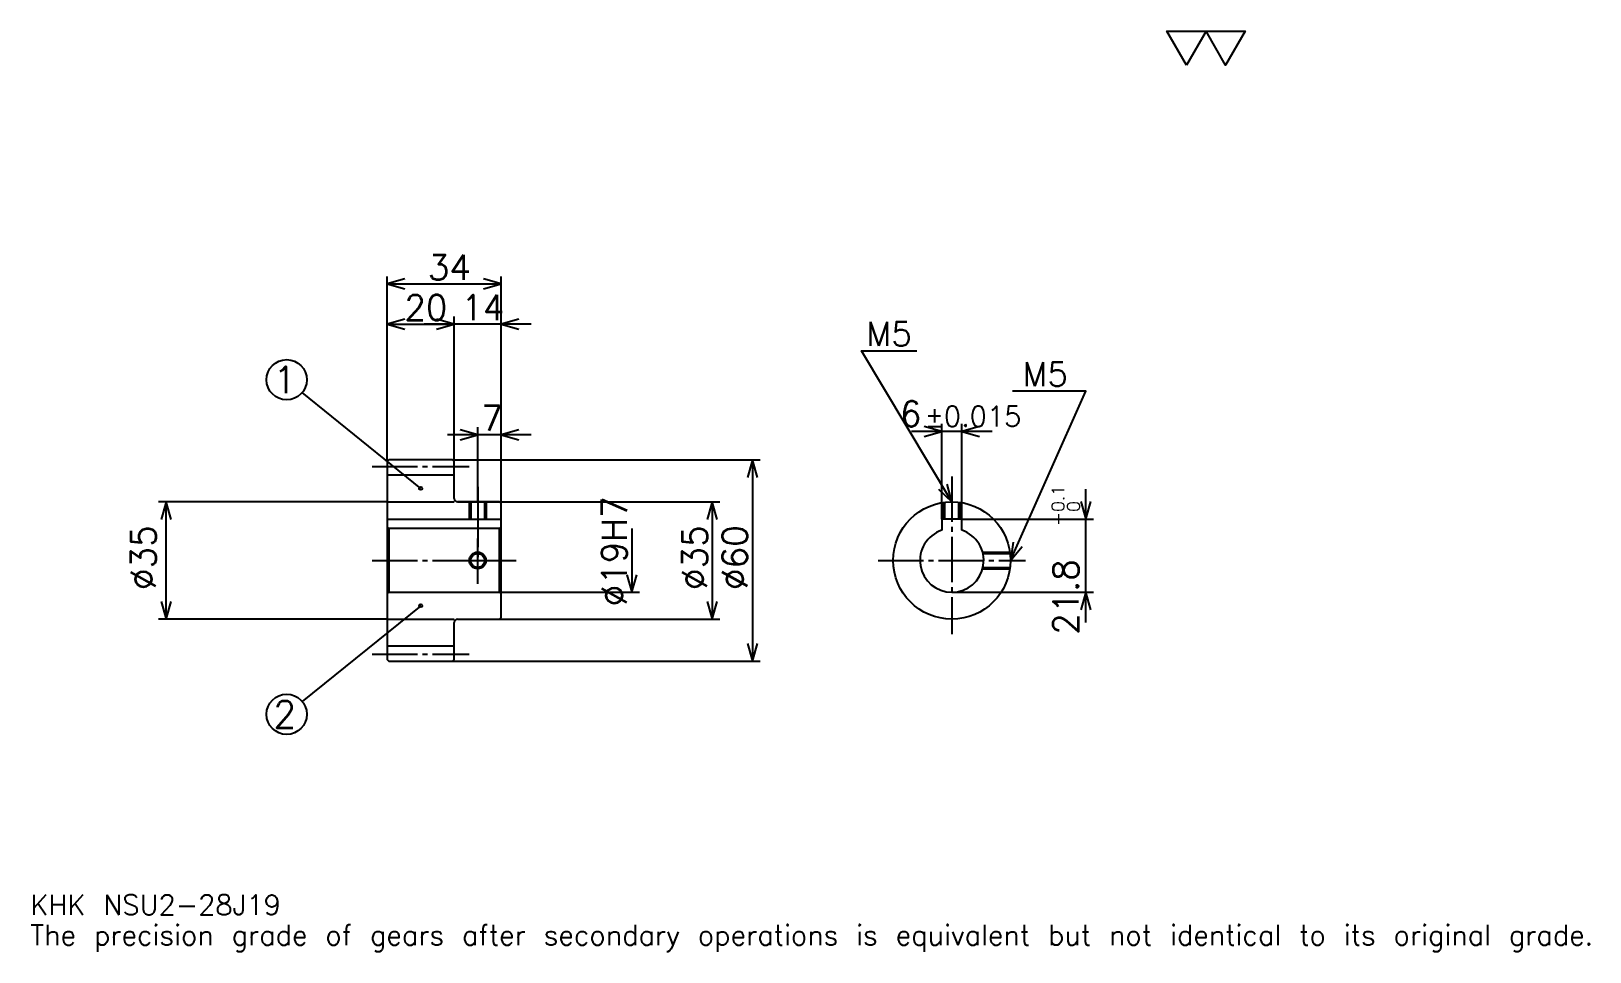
# Model space of a CAD drawing. Extents: x 15 to 480, y 6 to 280.
import ezdxf

# ---------------------------------------------------------------- set-up
doc = ezdxf.new("R2010")
doc.units = 0
doc.linetypes.add('DASHDOT', pattern=[18, 13.5, -1.5, 1.5, -1.5])
doc.layers.get('0').update_dxf_attribs({"linetype": 'CONTINUOUS'})
doc.layers.add('DASHDOT', color=6, linetype='DASHDOT')
doc.styles.add('KANJI', font='TXT', dxfattribs={"bigfont": 'BIGFONT'})

msp = doc.modelspace()

# ---------------------------------------------------------------- linework, layer by layer
at = {"color": 5}
for p, q in [((121.5, 152.25), (121.5, 207)), ((121.5, 204.75), (155.5, 204.75)), ((155.5, 152.25), (155.5, 207)), ((121.5, 192.75), (141.5, 192.75)), ((164.5, 192.75), (132.5, 192.75)), ((141.5, 152.25), (141.5, 195)), ((131.5, 143.75), (96.162384, 172.373474)), ((287, 134.550003), (287, 163)), ((293, 134.550003), (293, 163)), ((164.5, 159.75), (139.5, 159.75)), ((148.5, 152.25), (148.5, 162)), ((302, 160.75), (278, 160.75)), ((121.5, 151.75), (121.5, 152.25)), ((141, 152.25), (155.5, 152.25)), ((141.5, 151.75), (141.5, 152.25)), ((148.5, 139.75), (148.5, 152.25)), ((148.5, 139.75), (148.5, 152.25)), ((155.5, 152.25), (232.75, 152.25)), ((155.5, 139.25), (155.5, 152.25)), ((230.5, 152.25), (230.5, 92.25)), ((121.5, 139.75), (53.25, 139.75)), ((55.5, 104.75), (55.5, 139.75)), ((142.5, 139.75), (155.5, 139.75)), ((155.5, 139.75), (220.75, 139.75)), ((218.5, 139.75), (218.5, 104.75)), ((330, 103.75), (330, 143.550003)), ((194.5, 131.75), (194.5, 112.75)), ((293, 134.550003), (332.25, 134.550003)), ((155.5, 112.75), (196.75, 112.75)), ((290, 112.75), (332.25, 112.75)), ((131.5, 108.75), (96.162384, 80.126526)), ((121.5, 104.75), (53.25, 104.75)), ((142.5, 104.75), (155.5, 104.75)), ((155.5, 104.75), (220.75, 104.75)), ((141, 92.25), (155.5, 92.25)), ((155.5, 92.25), (232.75, 92.25))]:
    msp.add_line(p, q, dxfattribs=at)
at = {"color": 4}
for p, q in [((121.5, 147.75), (141.5, 147.75)), ((121.5, 139.75), (141.5, 139.75)), ((121.5, 134.550003), (155.5, 134.550003)), ((122, 131.75), (122, 112.75)), ((155, 131.75), (155.5, 132.25)), ((155, 112.75), (155.5, 112.25)), ((121.5, 104.75), (141.5, 104.75)), ((121.5, 96.75), (141.5, 96.75))]:
    msp.add_line(p, q, dxfattribs=at)
at = {"color": 7}
msp.add_lwpolyline([(360, 270), (354.149994, 280.140015), (377.549988, 280.140015), (371.700012, 270), (365.850006, 280.140015), (360, 270)], dxfattribs=at)
at = {"color": 5}
for points in [[(126.75, 206.25), (121.5, 204.75), (126.75, 203.25)], [(150.25, 203.25), (155.5, 204.75), (150.25, 206.25)], [(126.75, 194.25), (121.5, 192.75), (126.75, 191.25)], [(136.25, 191.25), (141.5, 192.75), (136.25, 194.25)], [(136.25, 191.25), (141.5, 192.75), (136.25, 194.25)], [(160.75, 194.25), (155.5, 192.75), (160.75, 191.25)], [(290, 139.75), (263, 184.75), (279.5, 184.75)], [(307.5, 122.25), (330, 172.75), (308.100006, 172.75)], [(143.25, 158.25), (148.5, 159.75), (143.25, 161.25)], [(160.75, 161.25), (155.5, 159.75), (160.75, 158.25)], [(281.75, 159.25), (287, 160.75), (281.75, 162.25)], [(298.25, 162.25), (293, 160.75), (298.25, 159.25)], [(232, 147), (230.5, 152.25), (229, 147)], [(286.012665, 143.480103), (290, 139.75), (288.585144, 145.02359)], [(57, 134.5), (55.5, 139.75), (54, 134.5)], [(220, 134.5), (218.5, 139.75), (217, 134.5)], [(328.5, 139.800003), (330, 134.550003), (331.5, 139.800003)], [(308.266479, 127.656013), (307.5, 122.25), (311.006775, 126.435081)], [(193, 118), (194.5, 112.75), (196, 118)], [(331.5, 107.5), (330, 112.75), (328.5, 107.5)], [(54, 110), (55.5, 104.75), (57, 110)], [(217, 110), (218.5, 104.75), (220, 110)], [(229, 97.5), (230.5, 92.25), (232, 97.5)]]:
    msp.add_lwpolyline(points, dxfattribs=at)
at = {"color": 4}
for points in [[(141.5, 140.75), (141.5, 151.75), (141, 152.25), (122, 152.25), (121.5, 151.75), (121.5, 112.25)], [(142.5, 104.75), (155, 104.75), (155.5, 105.25), (155.5, 139.25), (155, 139.75), (142.5, 139.75)], [(146, 139.75), (146, 134.550003)], [(146.434998, 139.75), (146.434998, 134.550003)], [(150.565002, 139.75), (150.565002, 134.550003)], [(151, 139.75), (151, 134.550003)], [(287.5, 134.550003), (287.5, 139.570511)], [(287.934998, 134.550003), (287.934998, 139.627731)], [(292.065002, 134.550003), (292.065002, 139.627731)], [(292.5, 134.550003), (292.5, 139.570511)], [(121.5, 112.25), (122, 112.75), (155, 112.75), (155, 131.75), (122, 131.75), (121.5, 132.25)], [(293, 131.263885), (293, 134.550003), (287, 134.550003), (287, 131.263885)], [(299.165161, 124.75), (307.320496, 124.75)], [(299.272858, 124.315002), (307.377747, 124.315002)], [(299.165161, 119.75), (307.320496, 119.75)], [(299.272858, 120.184998), (307.377747, 120.184998)], [(121.5, 112.25), (121.5, 92.75), (122, 92.25), (141, 92.25), (141.5, 92.75), (141.5, 103.75)]]:
    msp.add_lwpolyline(points, dxfattribs=at)
at = {"color": 5}
for centre, radius in [((91.5, 176.149994), 6), ((131.5, 143.75), 0.45), ((131.5, 108.75), 0.45), ((91.5, 76.349998), 6)]:
    msp.add_circle(centre, radius, dxfattribs=at)
at = {"color": 4}
for centre, radius in [((290, 122.25), 17.5), ((148.5, 122.25), 2.065)]:
    msp.add_circle(centre, radius, dxfattribs=at)
at = {"color": 7}
msp.add_circle((148.5, 122.25), 2.5, dxfattribs=at)
at = {"color": 4}
for centre, radius, start, end in [((142.5, 140.75), 1, 180, 270), ((290, 122.25), 9.5, 108.40848033, 71.59151967), ((142.5, 103.75), 1, 90, 180)]:
    msp.add_arc(centre, radius, start, end, dxfattribs=at)
at = {"layer": 'DASHDOT', "color": 7}
for p, q in [((117, 150.25), (146, 150.25)), ((290, 147.25), (290, 100.25)), ((148.5, 139.75), (148.5, 122.25)), ((117, 122.25), (160, 122.25)), ((268, 122.25), (312, 122.25)), ((117, 94.25), (146, 94.25))]:
    msp.add_line(p, q, dxfattribs=at)
for points in [[(148.5, 144.25), (148.5, 130.050003)], [(148.5, 115.25), (148.5, 129.25)], [(141.5, 122.25), (155.5, 122.25)]]:
    msp.add_lwpolyline(points, dxfattribs=at)

# ---------------------------------------------------------------- texts
at = {"color": 7, "style": 'KANJI'}
for s, height, p in [('34', 7.5, (133.625, 205.949997)), ('20', 7.5, (126.625, 193.949997)), ('14', 7.5, (143.625, 193.949997)), ('M5', 7.2, (264.5, 186.25)), ('M5', 7.2, (311.100006, 174.25)), ('1', 8, (87.5, 172.149994)), ('7', 7.5, (149.5625, 160.949997)), ('6', 7.5, (274.518494, 162.25)), ('%%p0.015', 6, (281.942596, 162.25)), ('2', 8, (87.5, 72.349998)), ('KHK NSU2-28J19', 6, (15, 16.5)), ('The precision grade of gears after secondary operations is equivalent but not identical to its original grade.', 6, (15, 7.5))]:
    msp.add_text(s, height=height, dxfattribs=at).set_placement(p)
for s, height, p in [('%%c19H7', 7.5, (193, 108.5625)), ('0.1', 3.75, (323.549988, 136.747787)), ('+', 3.75, (323.549988, 132.547775)), ('0', 3.75, (328.200012, 136.747787)), ('%%c35', 7.5, (52.5, 113.4375)), ('%%c35', 7.5, (217, 113.4375)), ('%%c60', 7.5, (229, 113.4375)), ('21.8', 7.5, (327.75, 100.084808))]:
    msp.add_text(s, height=height, rotation=90, dxfattribs=at).set_placement(p)

doc.saveas('drawing.dxf')
